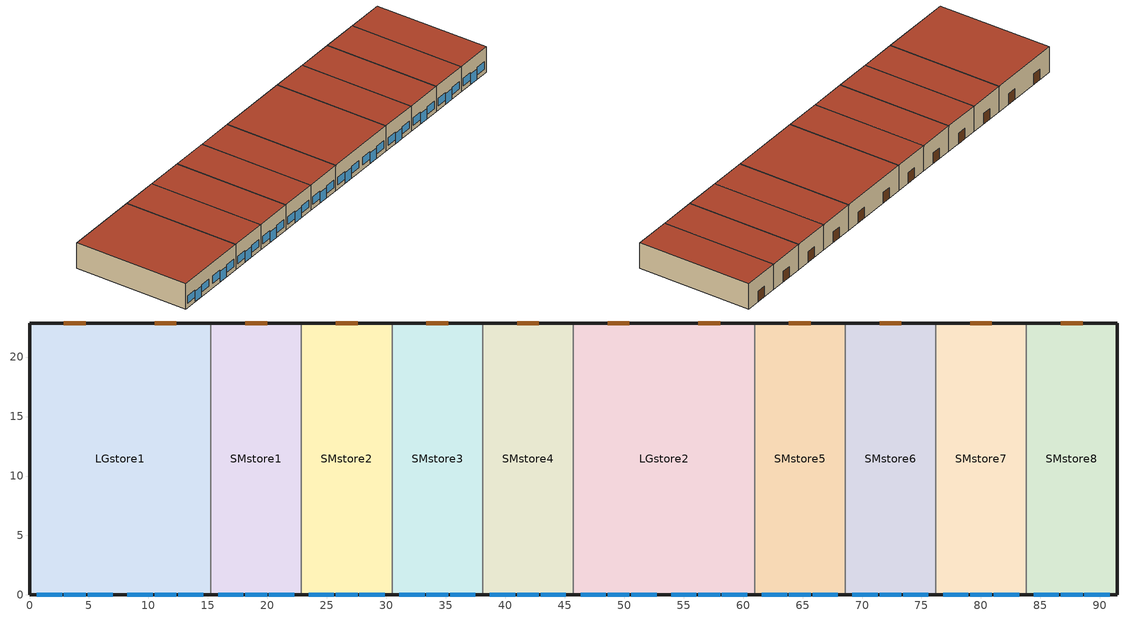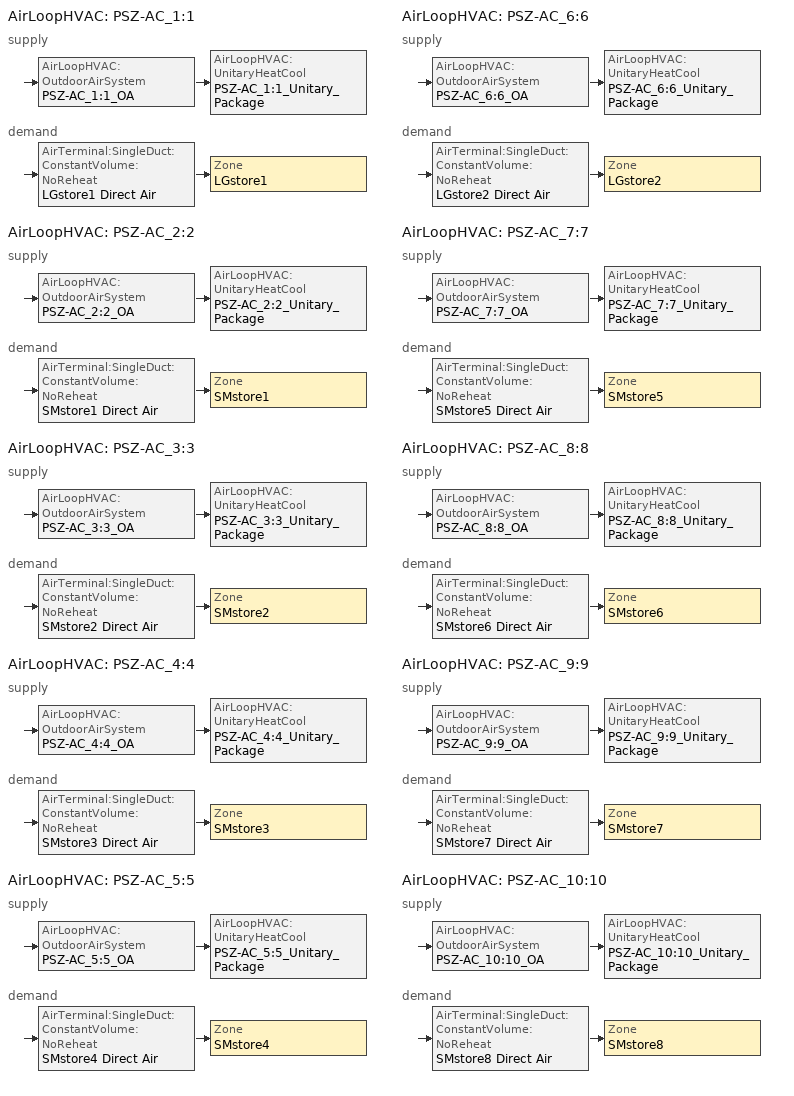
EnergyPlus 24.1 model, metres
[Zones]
LGstore1
 floor ground (ext-slab): 0,22.86 15.24,22.86 15.24,0 0,0 z0
 wall outside (ext-walls): 15.24,22.86 0,22.86 0,0 15.24,0 z0:5.18
 wall to SMstore1 (int-walls): 15.24,0 15.24,22.86 z0:5.18
 window (window_south): 2.9,0 4.73,0 / 10.52,0 12.35,0 z0:2.13; 0.61,0 2.74,0 / 4.88,0 7.01,0 / 8.23,0 10.36,0 / 12.5,0 14.63,0 z0.91:2.43
 door (door): 4.73,22.86 2.9,22.86 / 12.35,22.86 10.52,22.86 z0:2.13
 roof outside (roofs): 15.24,22.86 0,22.86 0,0 15.24,0 z5.18
LGstore2
 floor ground (ext-slab): 45.72,22.86 60.96,22.86 60.96,0 45.72,0 z0
 wall outside (ext-walls): 45.72,0 60.96,0 / 60.96,22.86 45.72,22.86 z0:5.18
 wall to SMstore4 (int-walls): 45.72,22.86 45.72,0 z0:5.18
 wall to SMstore5 (int-walls): 60.96,0 60.96,22.86 z0:5.18
 window (window_south): 48.62,0 50.44,0 / 56.24,0 58.06,0 z0:2.13; 46.33,0 48.46,0 / 50.6,0 52.73,0 / 53.95,0 56.08,0 / 58.22,0 60.35,0 z0.91:2.43
 door (door): 50.44,22.86 48.62,22.86 / 58.06,22.86 56.24,22.86 z0:2.13
 roof outside (roofs): 60.96,22.86 45.72,22.86 45.72,0 60.96,0 z5.18
SMstore1
 floor ground (ext-slab): 15.24,22.86 22.86,22.86 22.86,0 15.24,0 z0
 wall outside (ext-walls): 15.24,0 22.86,0 / 22.86,22.86 15.24,22.86 z0:5.18
 wall to SMstore2 (int-walls): 22.86,0 22.86,22.86 z0:5.18
 window (window_south): 18.14,0 19.97,0 z0:2.13; 15.85,0 17.98,0 / 20.12,0 22.25,0 z0.91:2.43
 door (door): 19.97,22.86 18.14,22.86 z0:2.13
 roof outside (roofs): 22.86,22.86 15.24,22.86 15.24,0 22.86,0 z5.18
SMstore2
 floor ground (ext-slab): 22.86,22.86 30.48,22.86 30.48,0 22.86,0 z0
 wall outside (ext-walls): 22.86,0 30.48,0 / 30.48,22.86 22.86,22.86 z0:5.18
 wall to SMstore3 (int-walls): 30.48,0 30.48,22.86 z0:5.18
 window (window_south): 25.76,0 27.58,0 z0:2.13; 23.47,0 25.6,0 / 27.74,0 29.87,0 z0.91:2.43
 door (door): 27.58,22.86 25.76,22.86 z0:2.13
 roof outside (roofs): 30.48,22.86 22.86,22.86 22.86,0 30.48,0 z5.18
SMstore3
 floor ground (ext-slab): 30.48,22.86 38.1,22.86 38.1,0 30.48,0 z0
 wall outside (ext-walls): 30.48,0 38.1,0 / 38.1,22.86 30.48,22.86 z0:5.18
 wall to SMstore4 (int-walls): 38.1,0 38.1,22.86 z0:5.18
 window (window_south): 33.38,0 35.2,0 z0:2.13; 31.09,0 33.22,0 / 35.36,0 37.49,0 z0.91:2.43
 door (door): 35.2,22.86 33.38,22.86 z0:2.13
 roof outside (roofs): 38.1,22.86 30.48,22.86 30.48,0 38.1,0 z5.18
SMstore4
 floor ground (ext-slab): 38.1,22.86 45.72,22.86 45.72,0 38.1,0 z0
 wall outside (ext-walls): 38.1,0 45.72,0 / 45.72,22.86 38.1,22.86 z0:5.18
 window (window_south): 41,0 42.82,0 z0:2.13; 38.71,0 40.84,0 / 42.98,0 45.11,0 z0.91:2.43
 door (door): 42.82,22.86 41,22.86 z0:2.13
 roof outside (roofs): 45.72,22.86 38.1,22.86 38.1,0 45.72,0 z5.18
SMstore5
 floor ground (ext-slab): 60.96,22.86 68.58,22.86 68.58,0 60.96,0 z0
 wall outside (ext-walls): 60.96,0 68.58,0 / 68.58,22.86 60.96,22.86 z0:5.18
 wall to SMstore6 (int-walls): 68.58,0 68.58,22.86 z0:5.18
 window (window_south): 63.86,0 65.68,0 z0:2.13; 61.57,0 63.7,0 / 65.84,0 67.97,0 z0.91:2.43
 door (door): 65.68,22.86 63.86,22.86 z0:2.13
 roof outside (roofs): 68.58,22.86 60.96,22.86 60.96,0 68.58,0 z5.18
SMstore6
 floor ground (ext-slab): 68.58,22.86 76.2,22.86 76.2,0 68.58,0 z0
 wall outside (ext-walls): 68.58,0 76.2,0 / 76.2,22.86 68.58,22.86 z0:5.18
 wall to SMstore7 (int-walls): 76.2,0 76.2,22.86 z0:5.18
 window (window_south): 71.48,0 73.3,0 z0:2.13; 69.19,0 71.32,0 / 73.46,0 75.59,0 z0.91:2.43
 door (door): 73.3,22.86 71.48,22.86 z0:2.13
 roof outside (roofs): 76.2,22.86 68.58,22.86 68.58,0 76.2,0 z5.18
SMstore7
 floor ground (ext-slab): 76.2,22.86 83.82,22.86 83.82,0 76.2,0 z0
 wall outside (ext-walls): 76.2,0 83.82,0 / 83.82,22.86 76.2,22.86 z0:5.18
 wall to SMstore8 (int-walls): 83.82,0 83.82,22.86 z0:5.18
 window (window_south): 79.1,0 80.92,0 z0:2.13; 76.81,0 78.94,0 / 81.08,0 83.21,0 z0.91:2.43
 door (door): 80.92,22.86 79.1,22.86 z0:2.13
 roof outside (roofs): 83.82,22.86 76.2,22.86 76.2,0 83.82,0 z5.18
SMstore8
 floor ground (ext-slab): 83.82,22.86 91.44,22.86 91.44,0 83.82,0 z0
 wall outside (ext-walls): 83.82,0 91.44,0 91.44,22.86 83.82,22.86 z0:5.18
 window (window_south): 86.72,0 88.54,0 z0:2.13; 84.43,0 86.56,0 / 88.7,0 90.83,0 z0.91:2.43
 door (door): 88.54,22.86 86.72,22.86 z0:2.13
 roof outside (roofs): 91.44,22.86 83.82,22.86 83.82,0 91.44,0 z5.18
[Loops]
AirLoopHVAC 'PSZ-AC_1:1'
 supply: AirLoopHVAC:OutdoorAirSystem 'PSZ-AC_1:1_OA' > AirLoopHVAC:UnitaryHeatCool 'PSZ-AC_1:1_Unitary_Package'
 demand: AirTerminal:SingleDuct:ConstantVolume:NoReheat 'LGstore1 Direct Air' > Zone 'LGstore1'
AirLoopHVAC 'PSZ-AC_2:2'
 supply: AirLoopHVAC:OutdoorAirSystem 'PSZ-AC_2:2_OA' > AirLoopHVAC:UnitaryHeatCool 'PSZ-AC_2:2_Unitary_Package'
 demand: AirTerminal:SingleDuct:ConstantVolume:NoReheat 'SMstore1 Direct Air' > Zone 'SMstore1'
AirLoopHVAC 'PSZ-AC_3:3'
 supply: AirLoopHVAC:OutdoorAirSystem 'PSZ-AC_3:3_OA' > AirLoopHVAC:UnitaryHeatCool 'PSZ-AC_3:3_Unitary_Package'
 demand: AirTerminal:SingleDuct:ConstantVolume:NoReheat 'SMstore2 Direct Air' > Zone 'SMstore2'
AirLoopHVAC 'PSZ-AC_4:4'
 supply: AirLoopHVAC:OutdoorAirSystem 'PSZ-AC_4:4_OA' > AirLoopHVAC:UnitaryHeatCool 'PSZ-AC_4:4_Unitary_Package'
 demand: AirTerminal:SingleDuct:ConstantVolume:NoReheat 'SMstore3 Direct Air' > Zone 'SMstore3'
AirLoopHVAC 'PSZ-AC_5:5'
 supply: AirLoopHVAC:OutdoorAirSystem 'PSZ-AC_5:5_OA' > AirLoopHVAC:UnitaryHeatCool 'PSZ-AC_5:5_Unitary_Package'
 demand: AirTerminal:SingleDuct:ConstantVolume:NoReheat 'SMstore4 Direct Air' > Zone 'SMstore4'
AirLoopHVAC 'PSZ-AC_6:6'
 supply: AirLoopHVAC:OutdoorAirSystem 'PSZ-AC_6:6_OA' > AirLoopHVAC:UnitaryHeatCool 'PSZ-AC_6:6_Unitary_Package'
 demand: AirTerminal:SingleDuct:ConstantVolume:NoReheat 'LGstore2 Direct Air' > Zone 'LGstore2'
AirLoopHVAC 'PSZ-AC_7:7'
 supply: AirLoopHVAC:OutdoorAirSystem 'PSZ-AC_7:7_OA' > AirLoopHVAC:UnitaryHeatCool 'PSZ-AC_7:7_Unitary_Package'
 demand: AirTerminal:SingleDuct:ConstantVolume:NoReheat 'SMstore5 Direct Air' > Zone 'SMstore5'
AirLoopHVAC 'PSZ-AC_8:8'
 supply: AirLoopHVAC:OutdoorAirSystem 'PSZ-AC_8:8_OA' > AirLoopHVAC:UnitaryHeatCool 'PSZ-AC_8:8_Unitary_Package'
 demand: AirTerminal:SingleDuct:ConstantVolume:NoReheat 'SMstore6 Direct Air' > Zone 'SMstore6'
AirLoopHVAC 'PSZ-AC_9:9'
 supply: AirLoopHVAC:OutdoorAirSystem 'PSZ-AC_9:9_OA' > AirLoopHVAC:UnitaryHeatCool 'PSZ-AC_9:9_Unitary_Package'
 demand: AirTerminal:SingleDuct:ConstantVolume:NoReheat 'SMstore7 Direct Air' > Zone 'SMstore7'
AirLoopHVAC 'PSZ-AC_10:10'
 supply: AirLoopHVAC:OutdoorAirSystem 'PSZ-AC_10:10_OA' > AirLoopHVAC:UnitaryHeatCool 'PSZ-AC_10:10_Unitary_Package'
 demand: AirTerminal:SingleDuct:ConstantVolume:NoReheat 'SMstore8 Direct Air' > Zone 'SMstore8'
[Building]
Benchmark Strip Mall New V 1.1_3.1: Loads convergence tolerance value=0.04; Maximum number of warmup days=25; Minimum number of warmup days=6; North axis=0; Solar distribution=FullInteriorAndExterior; Temperature convergence tolerance value=0.2; Terrain=City
[Site:GroundTemperature:BuildingSurface]
19.96, 19.94, 19.99, 20.04, 20.09, 20.17, 20.21, 20.24, 20.23, 20.2, 20.17, 20.12
[Site:Location]
CHICAGO_IL_USA TMY2-94846: Elevation=190; Latitude=41.78; Longitude=-87.75; Time zone=-6
[Site:WaterMainsTemperature]
Annual average outdoor air temperature=9.69; Calculation method=Correlation; Maximum difference in monthly average outdoor air temperatures=28.1
[SizingPeriod:DesignDay] Barometric pressure=99063; Day of month=21; Daylight saving time indicator=No; Humidity condition type=WetBulb; Rain indicator=No; Snow indicator=No; Solar model indicator=ASHRAEClearSky
Name | Daily dry bulb temperature range | Day type | Maximum dry bulb temperature | Month | Sky clearness | Wetbulb or dewpoint at maximum dry bulb | Wind direction | Wind speed
CHICAGO Ann Clg .4% Condns DB=>MWB | 10.7 | SummerDesignDay | 33.2 | 7 | 1 | 23.8 | 230 | 5.3
CHICAGO Ann Htg 99.6% Condns DB | 0 | WinterDesignDay | -20.6 | 1 | 0 | -20.6 | 270 | 4.9
[Construction]
InteriorFurnishings: Std Wood 6inch
door: METAL Door Medium 18Ga_1, AIR, METAL Door Medium 18Ga_2
ext-slab: MAT-CC05 4 HW CONCRETE
ext-walls: MAT-SHEATH, Wall Insulation [6], 1/2IN Gypsum
int-walls: GP01 1/2 GYPSUM, GP01 1/2 GYPSUM
roofs: Roof Membrane, Roof Insulation, Metal Decking
window_south: Theoretical Glass [66]
[Material]
Name | Conductivity | Density | Roughness | Solar absorptance | Specific heat | Thermal absorptance | Thickness | Visible absorptance
1/2IN Gypsum | 0.16 | 784.9 | Smooth | 0.92 | 830 | 0.9 | 0.0127 | 0.92
GP01 1/2 GYPSUM | 0.16 | 800 | Smooth | 0.7 | 1090 | 0.9 | 0.0127 | 0.5
MAT-CC05 4 HW CONCRETE | 1.311 | 2240 | Rough | 0.7 | 836.8 | 0.9 | 0.1016 | 0.7
METAL Door Medium 18Ga_1; METAL Door Medium 18Ga_2 | 45.3149 | 7833.03 | Smooth | 0.5 | 502.08 | 0.8 | 0.0013 | 0.5
Metal Decking | 45.006 | 7680 | MediumSmooth | 0.7 | 418.4 | 0.9 | 0.0015 | 0.3
Roof Insulation | 0.049 | 265 | MediumRough | 0.7 | 836.8 | 0.9 | 0.125 | 0.7
Roof Membrane | 0.16 | 1121.29 | VeryRough | 0.7 | 1460 | 0.9 | 0.0095 | 0.7
Std Wood 6inch | 0.12 | 540 | MediumSmooth | 0.7 | 1210 | 0.9 | 0.15 | 0.7
Wall Insulation [6] | 0.045 | 265 | MediumRough | 0.7 | 836.8 | 0.9 | 0.0678 | 0.7
[Material:NoMass]
Name | Roughness | Solar absorptance | Thermal absorptance | Thermal resistance | Visible absorptance
AIR | Smooth | 0.5 | 0.8 | 0.2515 | 0.5
MAT-SHEATH | Rough | 0.7 | 0.9 | 0.3626 | 0.7
[WindowMaterial:Glazing]
Theoretical Glass [66]: Back side infrared hemispherical emissivity=0.9; Back side solar reflectance at normal incidence=0.5668; Back side visible reflectance at normal incidence=0.455; Conductivity=0.0199; Dirt correction factor for solar and visible transmittance=1; Front side infrared hemispherical emissivity=0.9; Front side solar reflectance at normal incidence=0.5668; Front side visible reflectance at normal incidence=0.455; Infrared transmittance at normal incidence=0; Optical data type=SpectralAverage; Solar diffusing=No; Solar transmittance at normal incidence=0.3832; Thickness=0.003; Visible transmittance at normal incidence=0.495
[AirLoopHVAC] Design supply air flow rate=Autosize
PSZ-AC_1:1; PSZ-AC_2:2; PSZ-AC_3:3; PSZ-AC_4:4; PSZ-AC_5:5; PSZ-AC_6:6; PSZ-AC_7:7; PSZ-AC_8:8; PSZ-AC_9:9; PSZ-AC_10:10
[AirLoopHVAC:UnitaryHeatCool] Availability schedule=ALWAYS_ON; Cooling supply air flow rate=Autosize; Dehumidification control type=None; Fan placement=BlowThrough; Heating supply air flow rate=Autosize; Maximum supply air temperature=Autosize; No load supply air flow rate=Autosize
Name | Controlling zone or thermostat location | Cooling coil | Heating coil | Supply fan
PSZ-AC_1:1_Unitary_Package | LGstore1 | PSZ-AC_1:1_Unitary_Package_CoolCoil | PSZ-AC_1:1_Unitary_Package_HeatCoil | PSZ-AC_1:1_Unitary_Package_fan
PSZ-AC_2:2_Unitary_Package | SMstore1 | PSZ-AC_2:2_Unitary_Package_CoolCoil | PSZ-AC_2:2_Unitary_Package_HeatCoil | PSZ-AC_2:2_Unitary_Package_fan
PSZ-AC_3:3_Unitary_Package | SMstore2 | PSZ-AC_3:3_Unitary_Package_CoolCoil | PSZ-AC_3:3_Unitary_Package_HeatCoil | PSZ-AC_3:3_Unitary_Package_fan
PSZ-AC_4:4_Unitary_Package | SMstore3 | PSZ-AC_4:4_Unitary_Package_CoolCoil | PSZ-AC_4:4_Unitary_Package_HeatCoil | PSZ-AC_4:4_Unitary_Package_fan
PSZ-AC_5:5_Unitary_Package | SMstore4 | PSZ-AC_5:5_Unitary_Package_CoolCoil | PSZ-AC_5:5_Unitary_Package_HeatCoil | PSZ-AC_5:5_Unitary_Package_fan
PSZ-AC_6:6_Unitary_Package | LGstore2 | PSZ-AC_6:6_Unitary_Package_CoolCoil | PSZ-AC_6:6_Unitary_Package_HeatCoil | PSZ-AC_6:6_Unitary_Package_fan
PSZ-AC_7:7_Unitary_Package | SMstore5 | PSZ-AC_7:7_Unitary_Package_CoolCoil | PSZ-AC_7:7_Unitary_Package_HeatCoil | PSZ-AC_7:7_Unitary_Package_fan
PSZ-AC_8:8_Unitary_Package | SMstore6 | PSZ-AC_8:8_Unitary_Package_CoolCoil | PSZ-AC_8:8_Unitary_Package_HeatCoil | PSZ-AC_8:8_Unitary_Package_fan
PSZ-AC_9:9_Unitary_Package | SMstore7 | PSZ-AC_9:9_Unitary_Package_CoolCoil | PSZ-AC_9:9_Unitary_Package_HeatCoil | PSZ-AC_9:9_Unitary_Package_fan
PSZ-AC_10:10_Unitary_Package | SMstore8 | PSZ-AC_10:10_Unitary_Package_CoolCoil | PSZ-AC_10:10_Unitary_Package_HeatCoil | PSZ-AC_10:10_Unitary_Package_fan
[AirTerminal:SingleDuct:ConstantVolume:NoReheat] Availability schedule=ALWAYS_ON; Maximum air flow rate=Autosize
LGstore1 Direct Air; LGstore2 Direct Air; SMstore1 Direct Air; SMstore2 Direct Air; SMstore3 Direct Air; SMstore4 Direct Air; SMstore5 Direct Air; SMstore6 Direct Air; SMstore7 Direct Air; SMstore8 Direct Air
[AvailabilityManager:NightCycle] Applicability schedule=Always_On; Control type=CycleOnAny; Cycling run time=1800; Cycling run time control type=FixedRunTime; Fan schedule=HVACOperationSchd; Thermostat tolerance=1
PSZ-AC_1:1 Availability Manager; PSZ-AC_2:2 Availability Manager; PSZ-AC_3:3 Availability Manager; PSZ-AC_4:4 Availability Manager; PSZ-AC_5:5 Availability Manager; PSZ-AC_6:6 Availability Manager; PSZ-AC_7:7 Availability Manager; PSZ-AC_8:8 Availability Manager; PSZ-AC_9:9 Availability Manager; PSZ-AC_10:10 Availability Manager
[Coil:Cooling:DX:SingleSpeed] 2023 rated evaporator fan power per volume flow rate=934.4; Availability schedule=ALWAYS_ON; Gross rated sensible heat ratio=Autosize; Gross rated total cooling capacity=Autosize; Rated air flow rate=Autosize
Name | Energy input ratio function of flow fraction curve | Energy input ratio function of temperature curve | Gross rated cooling cop | Part load fraction correlation curve | Total cooling capacity function of flow fraction curve | Total cooling capacity function of temperature curve
PSZ-AC_1:1_Unitary_Package_CoolCoil | PSZ-AC_1:1_Unitary_PackagecoolEIRFFF | PSZ-AC_1:1_Unitary_PackagecoolEIRFT | 2.96014 | PSZ-AC_1:1_Unitary_PackagecoolPLR | PSZ-AC_1:1_Unitary_PackagecoolFFF | PSZ-AC_1:1_Unitary_PackagecoolCapFT
PSZ-AC_2:2_Unitary_Package_CoolCoil | PSZ-AC_2:2_Unitary_PackagecoolEIRFFF | PSZ-AC_2:2_Unitary_PackagecoolEIRFT | 3.04924 | PSZ-AC_2:2_Unitary_PackagecoolPLR | PSZ-AC_2:2_Unitary_PackagecoolFFF | PSZ-AC_2:2_Unitary_PackagecoolCapFT
PSZ-AC_3:3_Unitary_Package_CoolCoil | PSZ-AC_3:3_Unitary_PackagecoolEIRFFF | PSZ-AC_3:3_Unitary_PackagecoolEIRFT | 3.04924 | PSZ-AC_3:3_Unitary_PackagecoolPLR | PSZ-AC_3:3_Unitary_PackagecoolFFF | PSZ-AC_3:3_Unitary_PackagecoolCapFT
PSZ-AC_4:4_Unitary_Package_CoolCoil | PSZ-AC_4:4_Unitary_PackagecoolEIRFFF | PSZ-AC_4:4_Unitary_PackagecoolEIRFT | 3.04924 | PSZ-AC_4:4_Unitary_PackagecoolPLR | PSZ-AC_4:4_Unitary_PackagecoolFFF | PSZ-AC_4:4_Unitary_PackagecoolCapFT
PSZ-AC_5:5_Unitary_Package_CoolCoil | PSZ-AC_5:5_Unitary_PackagecoolEIRFFF | PSZ-AC_5:5_Unitary_PackagecoolEIRFT | 3.04924 | PSZ-AC_5:5_Unitary_PackagecoolPLR | PSZ-AC_5:5_Unitary_PackagecoolFFF | PSZ-AC_5:5_Unitary_PackagecoolCapFT
PSZ-AC_6:6_Unitary_Package_CoolCoil | PSZ-AC_6:6_Unitary_PackagecoolEIRFFF | PSZ-AC_6:6_Unitary_PackagecoolEIRFT | 2.96014 | PSZ-AC_6:6_Unitary_PackagecoolPLR | PSZ-AC_6:6_Unitary_PackagecoolFFF | PSZ-AC_6:6_Unitary_PackagecoolCapFT
PSZ-AC_7:7_Unitary_Package_CoolCoil | PSZ-AC_7:7_Unitary_PackagecoolEIRFFF | PSZ-AC_7:7_Unitary_PackagecoolEIRFT | 3.04924 | PSZ-AC_7:7_Unitary_PackagecoolPLR | PSZ-AC_7:7_Unitary_PackagecoolFFF | PSZ-AC_7:7_Unitary_PackagecoolCapFT
PSZ-AC_8:8_Unitary_Package_CoolCoil | PSZ-AC_8:8_Unitary_PackagecoolEIRFFF | PSZ-AC_8:8_Unitary_PackagecoolEIRFT | 3.04924 | PSZ-AC_8:8_Unitary_PackagecoolPLR | PSZ-AC_8:8_Unitary_PackagecoolFFF | PSZ-AC_8:8_Unitary_PackagecoolCapFT
PSZ-AC_9:9_Unitary_Package_CoolCoil | PSZ-AC_9:9_Unitary_PackagecoolEIRFFF | PSZ-AC_9:9_Unitary_PackagecoolEIRFT | 3.04924 | PSZ-AC_9:9_Unitary_PackagecoolPLR | PSZ-AC_9:9_Unitary_PackagecoolFFF | PSZ-AC_9:9_Unitary_PackagecoolCapFT
PSZ-AC_10:10_Unitary_Package_CoolCoil | PSZ-AC_10:10_Unitary_PackagecoolEIRFFF | PSZ-AC_10:10_Unitary_PackagecoolEIRFT | 3.04924 | PSZ-AC_10:10_Unitary_PackagecoolPLR | PSZ-AC_10:10_Unitary_PackagecoolFFF | PSZ-AC_10:10_Unitary_PackagecoolCapFT
[Coil:Heating:Fuel] Availability schedule=ALWAYS_ON; Burner efficiency=0.8; Fuel type=NaturalGas; Nominal capacity=Autosize
PSZ-AC_1:1_Unitary_Package_HeatCoil; PSZ-AC_2:2_Unitary_Package_HeatCoil; PSZ-AC_3:3_Unitary_Package_HeatCoil; PSZ-AC_4:4_Unitary_Package_HeatCoil; PSZ-AC_5:5_Unitary_Package_HeatCoil; PSZ-AC_6:6_Unitary_Package_HeatCoil; PSZ-AC_7:7_Unitary_Package_HeatCoil; PSZ-AC_8:8_Unitary_Package_HeatCoil; PSZ-AC_9:9_Unitary_Package_HeatCoil; PSZ-AC_10:10_Unitary_Package_HeatCoil
[ComponentCost:LineItem]
Name | Cost per each | Item | Line item type | Quantity | Cost per area | Cost per unit of output capacity
ElectricEquipment:LGstore1:MiscPlug | 1 | LGstore1 | General | 1.4981
ElectricEquipment:LGstore2:MiscPlug | 1 | LGstore2 | General | 1.4981
ElectricEquipment:SMstore1:MiscPlug | 1 | SMstore1 | General | 0.749
ElectricEquipment:SMstore2:MiscPlug | 1 | SMstore2 | General | 0.749
ElectricEquipment:SMstore3:MiscPlug | 1 | SMstore3 | General | 0.749
ElectricEquipment:SMstore4:MiscPlug | 1 | SMstore4 | General | 0.749
ElectricEquipment:SMstore5:MiscPlug | 1 | SMstore5 | General | 0.749
ElectricEquipment:SMstore6:MiscPlug | 1 | SMstore6 | General | 0.749
ElectricEquipment:SMstore7:MiscPlug | 1 | SMstore7 | General | 0.749
ElectricEquipment:SMstore8:MiscPlug | 1 | SMstore8 | General | 0.749
Infiltration:LGstore1 | 1 | LGstore1 | General | 0.1905
Infiltration:LGstore2 | 1 | LGstore2 | General | 0.1554
Infiltration:SMstore1 | 1 | SMstore1 | General | 0.0777
Infiltration:SMstore2 | 1 | SMstore2 | General | 0.0777
Infiltration:SMstore3 | 1 | SMstore3 | General | 0.0777
Infiltration:SMstore4 | 1 | SMstore4 | General | 0.0777
Infiltration:SMstore5 | 1 | SMstore5 | General | 0.0777
Infiltration:SMstore6 | 1 | SMstore6 | General | 0.0777
Infiltration:SMstore7 | 1 | SMstore7 | General | 0.0777
Infiltration:SMstore8 | 1 | SMstore8 | General | 0.1128
Interior Furnishings |  | InteriorFurnishings | Construction |  | 1
LIGHTING EQUIP:LGstore1 |  | LGstore1 | Lights |  |  | 1
LIGHTING EQUIP:LGstore2 |  | LGstore2 | Lights |  |  | 1
LIGHTING EQUIP:SMstore1 |  | SMstore1 | Lights |  |  | 1
LIGHTING EQUIP:SMstore2 |  | SMstore2 | Lights |  |  | 1
LIGHTING EQUIP:SMstore3 |  | SMstore3 | Lights |  |  | 1
LIGHTING EQUIP:SMstore4 |  | SMstore4 | Lights |  |  | 1
LIGHTING EQUIP:SMstore5 |  | SMstore5 | Lights |  |  | 1
LIGHTING EQUIP:SMstore6 |  | SMstore6 | Lights |  |  | 1
LIGHTING EQUIP:SMstore7 |  | SMstore7 | Lights |  |  | 1
LIGHTING EQUIP:SMstore8 |  | SMstore8 | Lights |  |  | 1
People:LGstore1 | 1 | LGstore1 | General | 56.2644
People:LGstore2 | 1 | LGstore2 | General | 56.2644
People:SMstore1 | 1 | SMstore1 | General | 28.1322
People:SMstore2 | 1 | SMstore2 | General | 28.1322
People:SMstore3 | 1 | SMstore3 | General | 28.1322
People:SMstore4 | 1 | SMstore4 | General | 28.1322
People:SMstore5 | 1 | SMstore5 | General | 28.1322
People:SMstore6 | 1 | SMstore6 | General | 28.1322
People:SMstore7 | 1 | SMstore7 | General | 28.1322
People:SMstore8 | 1 | SMstore8 | General | 28.1322
door:door |  | door | Construction |  | 1
ext-slab:ext-slab |  | ext-slab | Construction |  | 24.86
ext-walls:ext-walls |  | ext-walls | Construction |  | 40.2596
int-walls:int-walls |  | int-walls | Construction |  | 1
roofs:roofs |  | roofs | Construction |  | 34.3904
south:window_south |  | window_south | Construction |  | 215.97
[Controller:OutdoorAir] Economizer control action type=ModulateFlow; Economizer control type=DifferentialDryBulb; Economizer maximum limit dry bulb temperature=28; Economizer maximum limit enthalpy=64000; Economizer minimum limit dry bulb temperature=0; Lockout type=NoLockout; Maximum outdoor air flow rate=Autosize; Minimum limit type=FixedMinimum; Minimum outdoor air flow rate=Autosize; Minimum outdoor air schedule=MinOA_Sched
PSZ-AC_1:1_OA_Controller; PSZ-AC_2:2_OA_Controller; PSZ-AC_3:3_OA_Controller; PSZ-AC_4:4_OA_Controller; PSZ-AC_5:5_OA_Controller; PSZ-AC_6:6_OA_Controller; PSZ-AC_7:7_OA_Controller; PSZ-AC_8:8_OA_Controller; PSZ-AC_9:9_OA_Controller; PSZ-AC_10:10_OA_Controller
[DesignSpecification:OutdoorAir] Outdoor air flow per zone floor area=0; Outdoor air method=Flow/Zone
Name | Outdoor air flow per zone
SZ DSOA LGstore1; SZ DSOA LGstore2 | 0.5226
SZ DSOA SMstore1; SZ DSOA SMstore2; SZ DSOA SMstore3; SZ DSOA SMstore4; SZ DSOA SMstore5; SZ DSOA SMstore6; SZ DSOA SMstore7; SZ DSOA SMstore8 | 0.2613
[ElectricEquipment] Design level calculation method=EquipmentLevel; End use subcategory=MiscPlug; Fraction latent=0; Fraction lost=0; Fraction radiant=0.5; Schedule=BLDG_EQUIP_SCH
Name | Design level | Zone or zonelist or space or spacelist
LGstore1_MiscPlug_Equip | 1498.06 | LGstore1
LGstore2_MiscPlug_Equip | 1498.06 | LGstore2
SMstore1_MiscPlug_Equip | 749.0308 | SMstore1
SMstore2_MiscPlug_Equip | 749.0308 | SMstore2
SMstore3_MiscPlug_Equip | 749.0308 | SMstore3
SMstore4_MiscPlug_Equip | 749.0308 | SMstore4
SMstore5_MiscPlug_Equip | 749.0308 | SMstore5
SMstore6_MiscPlug_Equip | 749.0308 | SMstore6
SMstore7_MiscPlug_Equip | 749.0308 | SMstore7
SMstore8_MiscPlug_Equip | 749.0308 | SMstore8
[EnergyManagementSystem:Actuator] Actuated component control type=Main Supply Volume Flow Rate; Actuated component type=Sizing:System
Name | Actuated component unique
PSZ_1_MainSupVdotSet | PSZ-AC_1:1
PSZ_2_MainSupVdotSet | PSZ-AC_2:2
PSZ_3_MainSupVdotSet | PSZ-AC_3:3
PSZ_4_MainSupVdotSet | PSZ-AC_4:4
PSZ_5_MainSupVdotSet | PSZ-AC_5:5
PSZ_6_MainSupVdotSet | PSZ-AC_6:6
PSZ_7_MainSupVdotSet | PSZ-AC_7:7
PSZ_8_MainSupVdotSet | PSZ-AC_8:8
PSZ_9_MainSupVdotSet | PSZ-AC_9:9
PSZ_10_MainSupVdotSet | PSZ-AC_10:10
[EnergyManagementSystem:GlobalVariable]
EnergyManagementSystem:GlobalVariable 1: argDiscreteMainVdot
EnergyManagementSystem:GlobalVariable 2: argMainVdot
[EnergyManagementSystem:InternalVariable] Internal data type=Intermediate Air System Main Supply Volume Flow Rate
Name | Internal data index key
PSZ_1_CalcMainSupVdot | PSZ-AC_1:1
PSZ_2_CalcMainSupVdot | PSZ-AC_2:2
PSZ_3_CalcMainSupVdot | PSZ-AC_3:3
PSZ_4_CalcMainSupVdot | PSZ-AC_4:4
PSZ_5_CalcMainSupVdot | PSZ-AC_5:5
PSZ_6_CalcMainSupVdot | PSZ-AC_6:6
PSZ_7_CalcMainSupVdot | PSZ-AC_7:7
PSZ_8_CalcMainSupVdot | PSZ-AC_8:8
PSZ_9_CalcMainSupVdot | PSZ-AC_9:9
PSZ_10_CalcMainSupVdot | PSZ-AC_10:10
[EnergyManagementSystem:Program]
Resize_PSZ_To_Match_Product_Availability: SET argMainVdot = PSZ_1_CalcMainSupVdot; RUN Select_Discrete_Nominal_Air_Flow; SET PSZ_1_MainSupVdotSet = argDiscreteMainVdot; SET argMainVdot = PSZ_2_CalcMainSupVdot; RUN Select_Discrete_Nominal_Air_Flow; SET PSZ_2_MainSupVdotSet = argDiscreteMainVdot; SET argMainVdot = PSZ_3_CalcMainSupVdot; RUN Select_Discrete_Nominal_Air_Flow; SET PSZ_3_MainSupVdotSet = argDiscreteMainVdot; SET argMainVdot = PSZ_4_CalcMainSupVdot; RUN Select_Discrete_Nominal_Air_Flow; SET PSZ_4_MainSupVdotSet = argDiscreteMainVdot; SET argMainVdot = PSZ_5_CalcMainSupVdot; RUN Select_Discrete_Nominal_Air_Flow; SET PSZ_5_MainSupVdotSet = argDiscreteMainVdot; SET argMainVdot = PSZ_6_CalcMainSupVdot; RUN Select_Discrete_Nominal_Air_Flow; SET PSZ_6_MainSupVdotSet = argDiscreteMainVdot; SET argMainVdot = PSZ_7_CalcMainSupVdot; RUN Select_Discrete_Nominal_Air_Flow; SET PSZ_7_MainSupVdotSet = argDiscreteMainVdot; SET argMainVdot = PSZ_8_CalcMainSupVdot; RUN Select_Discrete_Nominal_Air_Flow; SET PSZ_8_MainSupVdotSet = argDiscreteMainVdot; SET argMainVdot = PSZ_9_CalcMainSupVdot; RUN Select_Discrete_Nominal_Air_Flow; SET PSZ_9_MainSupVdotSet = argDiscreteMainVdot; SET argMainVdot = PSZ_10_CalcMainSupVdot; RUN Select_Discrete_Nominal_Air_Flow; SET PSZ_10_MainSupVdotSet = argDiscreteMainVdot
[EnergyManagementSystem:ProgramCallingManager]
Apply Discrete Package Sizes to Air System Sizing: EndOfSystemSizing; Resize_PSZ_To_Match_Product_Availability
[EnergyManagementSystem:Subroutine]
Select_Discrete_Nominal_Air_Flow: IF (argMainVdot <= 0.56628); SET argDiscreteMainVdot = 0.56628; ELSEIF (argMainVdot > 0.56628) && (argMainVdot <= 0.75504); SET argDiscreteMainVdot = 0.75504; ELSEIF (argMainVdot > 0.75504) && (argMainVdot <= 0.9438 ); SET argDiscreteMainVdot = 0.9438; ELSEIF (argMainVdot > 0.9438) && (argMainVdot <= 1.13256 ); SET argDiscreteMainVdot = 1.13256; ELSEIF (argMainVdot > 1.13256) && (argMainVdot <= 1.4157 ); SET argDiscreteMainVdot = 1.4157; ELSEIF (argMainVdot > 1.4157) && (argMainVdot <= 1.60446 ); SET argDiscreteMainVdot = 1.60446; ELSEIF (argMainVdot > 1.60446) && (argMainVdot <= 1.8879 ); SET argDiscreteMainVdot = 1.8879; ELSEIF (argMainVdot > 1.8879); set dummy = @SevereWarnEP 666.0; ENDIF
[Exterior:Lights]
Exterior Facade Lighting: Control option=AstronomicalClock; Design level=3749.95; End use subcategory=Exterior Facade Lighting; Schedule=ALWAYS_ON
[Fan:OnOff] Availability schedule=HVACOperationSchd; End use subcategory=Unitary Fans; Fan total efficiency=0.254; Maximum flow rate=Autosize; Motor efficiency=0.9; Motor in airstream fraction=1; Pressure rise=330
PSZ-AC_1:1_Unitary_Package_fan; PSZ-AC_2:2_Unitary_Package_fan; PSZ-AC_3:3_Unitary_Package_fan; PSZ-AC_4:4_Unitary_Package_fan; PSZ-AC_5:5_Unitary_Package_fan; PSZ-AC_6:6_Unitary_Package_fan; PSZ-AC_7:7_Unitary_Package_fan; PSZ-AC_8:8_Unitary_Package_fan; PSZ-AC_9:9_Unitary_Package_fan; PSZ-AC_10:10_Unitary_Package_fan
[InternalMass] Construction=InteriorFurnishings
Name | Zone or zonelist | Surface area
LGstore1_InternalMass_1 | LGstore1 | 696.7728
LGstore2_InternalMass_1 | LGstore2 | 696.7728
SMstore1_InternalMass_1 | SMstore1 | 348.3864
SMstore2_InternalMass_1 | SMstore2 | 348.3864
SMstore3_InternalMass_1 | SMstore3 | 348.3864
SMstore4_InternalMass_1 | SMstore4 | 348.3864
SMstore5_InternalMass_1 | SMstore5 | 348.3864
SMstore6_InternalMass_1 | SMstore6 | 348.3864
SMstore7_InternalMass_1 | SMstore7 | 348.3864
SMstore8_InternalMass_1 | SMstore8 | 348.3864
[Lights] Design level calculation method=LightingLevel; End use subcategory=General; Fraction radiant=0.7; Fraction replaceable=1; Fraction visible=0.2; Return air fraction=0; Return air fraction calculated from plenum temperature=No; Schedule=BLDG_LIGHT_SCH
Name | Lighting level | Zone or zonelist or space or spacelist
LGstore1_Lights | 8357.79 | LGstore1
LGstore2_Lights | 4797.28 | LGstore2
SMstore1_Lights | 4178.89 | SMstore1
SMstore2_Lights | 3185.99 | SMstore2
SMstore3_Lights | 3185.99 | SMstore3
SMstore4_Lights | 3185.99 | SMstore4
SMstore5_Lights | 2398.64 | SMstore5
SMstore6_Lights | 2398.64 | SMstore6
SMstore7_Lights | 2398.64 | SMstore7
SMstore8_Lights | 2398.64 | SMstore8
[People] Activity level schedule=ACTIVITY_SCH; Air velocity schedule=AIR_VELO_SCH; Carbon dioxide generation rate=3.82e-08; Clothing insulation calculation method=ClothingInsulationSchedule; Clothing insulation schedule=CLOTHING_SCH; Enable ashrae 55 comfort warnings=No; Fraction radiant=0.3; Mean radiant temperature calculation type=EnclosureAveraged; Number of people calculation method=People; Number of people schedule=BLDG_OCC_SCH; Sensible heat fraction=Autocalculate; Thermal comfort model 1 type=Fanger; Work efficiency schedule=WORK_EFF_SCH
Name | Number of people | Zone or zonelist or space or spacelist
LGstore1 | 56.2644 | LGstore1
LGstore2 | 56.2644 | LGstore2
SMstore1 | 28.1322 | SMstore1
SMstore2 | 28.1322 | SMstore2
SMstore3 | 28.1322 | SMstore3
SMstore4 | 28.1322 | SMstore4
SMstore5 | 28.1322 | SMstore5
SMstore6 | 28.1322 | SMstore6
SMstore7 | 28.1322 | SMstore7
SMstore8 | 28.1322 | SMstore8
[SetpointManager:MixedAir] Control variable=Temperature
Name | Setpoint node or nodelist
PSZ-AC_1:1_OAMixed Air Temp Manager | PSZ-AC_1:1_OA-PSZ-AC_1:1_Unitary_PackageNode
PSZ-AC_2:2_OAMixed Air Temp Manager | PSZ-AC_2:2_OA-PSZ-AC_2:2_Unitary_PackageNode
PSZ-AC_3:3_OAMixed Air Temp Manager | PSZ-AC_3:3_OA-PSZ-AC_3:3_Unitary_PackageNode
PSZ-AC_4:4_OAMixed Air Temp Manager | PSZ-AC_4:4_OA-PSZ-AC_4:4_Unitary_PackageNode
PSZ-AC_5:5_OAMixed Air Temp Manager | PSZ-AC_5:5_OA-PSZ-AC_5:5_Unitary_PackageNode
PSZ-AC_6:6_OAMixed Air Temp Manager | PSZ-AC_6:6_OA-PSZ-AC_6:6_Unitary_PackageNode
PSZ-AC_7:7_OAMixed Air Temp Manager | PSZ-AC_7:7_OA-PSZ-AC_7:7_Unitary_PackageNode
PSZ-AC_8:8_OAMixed Air Temp Manager | PSZ-AC_8:8_OA-PSZ-AC_8:8_Unitary_PackageNode
PSZ-AC_9:9_OAMixed Air Temp Manager | PSZ-AC_9:9_OA-PSZ-AC_9:9_Unitary_PackageNode
PSZ-AC_10:10_OAMixed Air Temp Manager | PSZ-AC_10:10_OA-PSZ-AC_10:10_Unitary_PackageNode
[SetpointManager:SingleZone:Reheat] Control variable=Temperature; Maximum supply air temperature=50; Minimum supply air temperature=10
Name | Control zone | Setpoint node or nodelist
SupAirTemp MngrLGstore1 | LGstore1 | PSZ-AC_1:1 Supply Equipment Outlet Node
SupAirTemp MngrLGstore2 | LGstore2 | PSZ-AC_6:6 Supply Equipment Outlet Node
SupAirTemp MngrSMstore1 | SMstore1 | PSZ-AC_2:2 Supply Equipment Outlet Node
SupAirTemp MngrSMstore2 | SMstore2 | PSZ-AC_3:3 Supply Equipment Outlet Node
SupAirTemp MngrSMstore3 | SMstore3 | PSZ-AC_4:4 Supply Equipment Outlet Node
SupAirTemp MngrSMstore4 | SMstore4 | PSZ-AC_5:5 Supply Equipment Outlet Node
SupAirTemp MngrSMstore5 | SMstore5 | PSZ-AC_7:7 Supply Equipment Outlet Node
SupAirTemp MngrSMstore6 | SMstore6 | PSZ-AC_8:8 Supply Equipment Outlet Node
SupAirTemp MngrSMstore7 | SMstore7 | PSZ-AC_9:9 Supply Equipment Outlet Node
SupAirTemp MngrSMstore8 | SMstore8 | PSZ-AC_10:10 Supply Equipment Outlet Node
[Sizing:System] 100 outdoor air in cooling=No; 100 outdoor air in heating=No; Central cooling capacity control method=VAV; Central cooling design supply air humidity ratio=0.0085; Central cooling design supply air temperature=12.8; Central heating design supply air humidity ratio=0.008; Central heating design supply air temperature=40; Central heating maximum system air flow ratio=1; Cooling design capacity=Autosize; Cooling design capacity method=CoolingDesignCapacity; Cooling supply air flow rate=0; Cooling supply air flow rate method=DesignDay; Design outdoor air flow rate=Autosize; Heating design capacity=Autosize; Heating design capacity method=HeatingDesignCapacity; Heating supply air flow rate=0; Heating supply air flow rate method=DesignDay; Precool design humidity ratio=0.008; Precool design temperature=12.8; Preheat design humidity ratio=0.008; Preheat design temperature=7; Type of load to size on=Sensible; Type of zone sum to use=NonCoincident; Zone maximum outdoor air fraction=1
PSZ-AC_1:1; PSZ-AC_2:2; PSZ-AC_3:3; PSZ-AC_4:4; PSZ-AC_5:5; PSZ-AC_6:6; PSZ-AC_7:7; PSZ-AC_8:8; PSZ-AC_9:9; PSZ-AC_10:10
[Sizing:Zone] Account for dedicated outdoor air system=No; Cooling design air flow method=DesignDayWithLimit; Cooling minimum air flow=0; Cooling minimum air flow fraction=0; Dedicated outdoor air high setpoint temperature for design=Autosize; Dedicated outdoor air low setpoint temperature for design=Autosize; Dedicated outdoor air system control strategy=NeutralSupplyAir; Heating design air flow method=DesignDay; Heating design air flow rate=0; Zone cooling design supply air humidity ratio=0.0085; Zone cooling design supply air temperature=14; Zone cooling design supply air temperature input method=SupplyAirTemperature; Zone cooling sizing factor=0; Zone heating design supply air humidity ratio=0.008; Zone heating design supply air temperature=40; Zone heating design supply air temperature input method=SupplyAirTemperature; Zone heating sizing factor=0
Name | Design specification outdoor air object
LGstore1 | SZ DSOA LGstore1
SMstore1 | SZ DSOA SMstore1
SMstore2 | SZ DSOA SMstore2
SMstore3 | SZ DSOA SMstore3
SMstore4 | SZ DSOA SMstore4
LGstore2 | SZ DSOA LGstore2
SMstore5 | SZ DSOA SMstore5
SMstore6 | SZ DSOA SMstore6
SMstore7 | SZ DSOA SMstore7
SMstore8 | SZ DSOA SMstore8
[ThermostatSetpoint:DualSetpoint] Cooling setpoint temperature schedule=ClgSetP_Sch; Heating setpoint temperature schedule=HtgSetP_Sch
LGstore1 DualSPSched; LGstore2 DualSPSched; SMstore1 DualSPSched; SMstore2 DualSPSched; SMstore3 DualSPSched; SMstore4 DualSPSched; SMstore5 DualSPSched; SMstore6 DualSPSched; SMstore7 DualSPSched; SMstore8 DualSPSched
[UtilityCost:Charge:Block] Category variable=EnergyCharges; Season=Annual; Source variable=totalEnergy
Name | Block 1 cost per unit value or variable | Block 2 cost per unit value or variable | Block 3 cost per unit value or variable | Block 4 cost per unit value or variable | Block size 1 value or variable | Block size 2 value or variable | Block size 3 value or variable | Block size 4 value or variable | Tariff | Utility cost charge block | Block size multiplier value or variable
UtilityCost:Charge:Block 1 | 0.108222 | 0.087021 | 0.07842 | 0.05832 | 300 | 700 | 1500 | remaining | PSI_LLF_LowLoadFactorService | AnnualEnergyCharge
UtilityCost:Charge:Block 2 | 0 | 0.051773 | 0.046965 |  | 190 | 110 | remaining |  | PSI_LLF_LowLoadFactorService | AnnualDemandBaseCharge | TotalDemand
UtilityCost:Charge:Block 3 | 0.082409 | 0.072873 | 0.061696 | 0.041179 | 300 | 700 | 1500 | remaining | PSI_CS_CommercialElectricService | AnnualEnergyCharge
[UtilityCost:Charge:Simple] Season=Annual
Name | Category variable | Cost per unit value or variable | Source variable | Tariff | Utility cost charge simple
UtilityCost:Charge:Simple 1 | EnergyCharges | 0.002028 | totalEnergy | PSI_LLF_LowLoadFactorService | FuelCostAdjustEnergyCharge
UtilityCost:Charge:Simple 2 | EnergyCharges | 0.000536 | totalEnergy | PSI_LLF_LowLoadFactorService | QualPollutionControlAdjustEnergyCharge
UtilityCost:Charge:Simple 3 | EnergyCharges | 0.001127 | totalEnergy | PSI_LLF_LowLoadFactorService | SoxNoxRiderAdjustEnergyCharge
UtilityCost:Charge:Simple 4 | EnergyCharges | -0.00037 | totalEnergy | PSI_LLF_LowLoadFactorService | DSMRiderAdjustEnergyCharge
UtilityCost:Charge:Simple 5 | EnergyCharges | -3.1e-05 | totalEnergy | PSI_LLF_LowLoadFactorService | PurchPowerTrackerAdjustEnergyCharge
UtilityCost:Charge:Simple 6 | EnergyCharges | -0.000216 | totalEnergy | PSI_LLF_LowLoadFactorService | MidwestISOAdjustEnergyCharge
UtilityCost:Charge:Simple 7 | EnergyCharges | 0.000833 | totalEnergy | PSI_LLF_LowLoadFactorService | CleanCoalRiderEnergyCharge
UtilityCost:Charge:Simple 8 | Taxes | 0.08 | SubTotal | PSI_LLF_LowLoadFactorService | TaxofeightPercent
UtilityCost:Charge:Simple 9 | EnergyCharges | 0.002028 | totalEnergy | PSI_CS_CommercialElectricService | FuelCostAdjustEnergyCharge
UtilityCost:Charge:Simple 10 | EnergyCharges | 0.000536 | totalEnergy | PSI_CS_CommercialElectricService | QualPollutionControlAdjustEnergyCharge
UtilityCost:Charge:Simple 11 | EnergyCharges | 0.001127 | totalEnergy | PSI_CS_CommercialElectricService | SoxNoxRiderAdjustEnergyCharge
UtilityCost:Charge:Simple 12 | EnergyCharges | 2.1e-05 | totalEnergy | PSI_CS_CommercialElectricService | DSMRiderAdjustEnergyCharge
UtilityCost:Charge:Simple 13 | EnergyCharges | 3.4e-05 | totalEnergy | PSI_CS_CommercialElectricService | PurchPowerTrackerAdjustEnergyCharge
UtilityCost:Charge:Simple 14 | EnergyCharges | -0.000203 | totalEnergy | PSI_CS_CommercialElectricService | MidwestISOAdjustEnergyCharge
UtilityCost:Charge:Simple 15 | EnergyCharges | 0.000807 | totalEnergy | PSI_CS_CommercialElectricService | CleanCoalRiderEnergyCharge
UtilityCost:Charge:Simple 16 | Taxes | 0.08 | SubTotal | PSI_CS_CommercialElectricService | TaxofeightPercent
UtilityCost:Charge:Simple 17 | EnergyCharges | IN_MonthlyGasRates | totalEnergy | IN_EIAMonthlyRateGas | MonthlyRateGasCharge
UtilityCost:Charge:Simple 18 | Taxes | 0.08 | SubTotal | IN_EIAMonthlyRateGas | TaxofEightPercent
[UtilityCost:Qualify] Season=Annual; Threshold test=Count; Threshold value or variable=75; Variable=TotalDemand
Name | Number of months | Qualify type | Tariff | Utility cost qualify
UtilityCost:Qualify 1 | 12 | Minimum | PSI_LLF_LowLoadFactorService | MinDemand75kw
UtilityCost:Qualify 2 | 1 | Maximum | PSI_CS_CommercialElectricService | MaxDemand75kw
[UtilityCost:Tariff]
Name | Conversion factor choice | Group | Monthly charge or variable | Output meter | Demand window length
IN_EIAMonthlyRateGas | MCF | Comm Gas | 0 | NaturalGas:Facility
PSI_CS_CommercialElectricService | kWh | Comm Elect | 9.4 | Electricity:Facility
PSI_LLF_LowLoadFactorService | kWh | Comm Elect | 15 | Electricity:Facility | HalfHour
[UtilityCost:Variable]
IN_MonthlyGasRates: January value=8.22; February value=7.51; March value=8.97; April value=9.01; May value=9.16; June value=10.44; July value=10.32; August value=10.13; September value=9.2; October value=8.18; November value=7.83; December value=7.63; Tariff=IN_EIAMonthlyRateGas; Variable type=Currency
[Zone] Ceiling height=-9999; Floor area=Autocalculate; Multiplier=1; Part of total floor area=Yes; Type=1
Name | Volume
LGstore1; LGstore2 | 1805.2
SMstore1; SMstore2; SMstore3; SMstore4; SMstore5; SMstore6; SMstore7; SMstore8 | 902.6
[ZoneControl:Thermostat] Control type schedule=Dual Zone Control Type Sched
Name | Zone or zonelist | Control 1
LGstore1 Thermostat | LGstore1 | LGstore1 DualSPSched
LGstore2 Thermostat | LGstore2 | LGstore2 DualSPSched
SMstore1 Thermostat | SMstore1 | SMstore1 DualSPSched
SMstore2 Thermostat | SMstore2 | SMstore2 DualSPSched
SMstore3 Thermostat | SMstore3 | SMstore3 DualSPSched
SMstore4 Thermostat | SMstore4 | SMstore4 DualSPSched
SMstore5 Thermostat | SMstore5 | SMstore5 DualSPSched
SMstore6 Thermostat | SMstore6 | SMstore6 DualSPSched
SMstore7 Thermostat | SMstore7 | SMstore7 DualSPSched
SMstore8 Thermostat | SMstore8 | SMstore8 DualSPSched
[Zone equipment]
LGstore1: LGstore1 Direct Air
LGstore2: LGstore2 Direct Air
SMstore1: SMstore1 Direct Air
SMstore2: SMstore2 Direct Air
SMstore3: SMstore3 Direct Air
SMstore4: SMstore4 Direct Air
SMstore5: SMstore5 Direct Air
SMstore6: SMstore6 Direct Air
SMstore7: SMstore7 Direct Air
SMstore8: SMstore8 Direct Air
[ZoneInfiltration:DesignFlowRate] Constant term coefficient=1; Design flow rate calculation method=Flow/Zone; Schedule=INFIL_HALF_ON_SCH; Temperature term coefficient=0; Velocity squared term coefficient=0; Velocity term coefficient=0
Name | Design flow rate | Zone or zonelist or space or spacelist
LGstore1_Infiltration | 0.1905 | LGstore1
LGstore2_Infiltration | 0.1554 | LGstore2
SMstore1_Infiltration | 0.0777 | SMstore1
SMstore2_Infiltration | 0.0777 | SMstore2
SMstore3_Infiltration | 0.0777 | SMstore3
SMstore4_Infiltration | 0.0777 | SMstore4
SMstore5_Infiltration | 0.0777 | SMstore5
SMstore6_Infiltration | 0.0777 | SMstore6
SMstore7_Infiltration | 0.0777 | SMstore7
SMstore8_Infiltration | 0.1128 | SMstore8
[Curve:Biquadratic] Input unit type for x=Temperature; Input unit type for y=Temperature; Maximum value of x=23.88889; Maximum value of y=46.11111; Minimum value of x=12.77778; Minimum value of y=18; Output unit type=Dimensionless
Name | Coefficient1 constant | Coefficient2 x | Coefficient3 x 2 | Coefficient4 y | Coefficient5 y 2 | Coefficient6 x y
PSZ-AC_1:1_Unitary_PackagecoolCapFT; PSZ-AC_2:2_Unitary_PackagecoolCapFT; PSZ-AC_3:3_Unitary_PackagecoolCapFT; PSZ-AC_4:4_Unitary_PackagecoolCapFT; PSZ-AC_5:5_Unitary_PackagecoolCapFT; PSZ-AC_6:6_Unitary_PackagecoolCapFT; PSZ-AC_7:7_Unitary_PackagecoolCapFT; PSZ-AC_8:8_Unitary_PackagecoolCapFT; PSZ-AC_9:9_Unitary_PackagecoolCapFT; PSZ-AC_10:10_Unitary_PackagecoolCapFT | 0.766956 | 0.0107756 | -4.14703e-05 | 0.00134961 | -0.000261144 | 0.000457488
PSZ-AC_1:1_Unitary_PackagecoolEIRFT; PSZ-AC_2:2_Unitary_PackagecoolEIRFT; PSZ-AC_3:3_Unitary_PackagecoolEIRFT; PSZ-AC_4:4_Unitary_PackagecoolEIRFT; PSZ-AC_5:5_Unitary_PackagecoolEIRFT; PSZ-AC_6:6_Unitary_PackagecoolEIRFT; PSZ-AC_7:7_Unitary_PackagecoolEIRFT; PSZ-AC_8:8_Unitary_PackagecoolEIRFT; PSZ-AC_9:9_Unitary_PackagecoolEIRFT; PSZ-AC_10:10_Unitary_PackagecoolEIRFT | 0.297145 | 0.0430933 | -0.000748766 | 0.00597727 | 0.000482112 | -0.000956448
[Curve:Quadratic]
Name | Maximum value of x | Minimum value of x | Coefficient1 constant | Coefficient2 x | Coefficient3 x 2
PSZ-AC_1:1_Unitary_PackagecoolEIRFFF; PSZ-AC_2:2_Unitary_PackagecoolEIRFFF; PSZ-AC_3:3_Unitary_PackagecoolEIRFFF; PSZ-AC_4:4_Unitary_PackagecoolEIRFFF; PSZ-AC_5:5_Unitary_PackagecoolEIRFFF; PSZ-AC_6:6_Unitary_PackagecoolEIRFFF; PSZ-AC_7:7_Unitary_PackagecoolEIRFFF; PSZ-AC_8:8_Unitary_PackagecoolEIRFFF; PSZ-AC_9:9_Unitary_PackagecoolEIRFFF; PSZ-AC_10:10_Unitary_PackagecoolEIRFFF | 1.5 | 0.5 | 1.156 | -0.1816 | 0.0256
PSZ-AC_1:1_Unitary_PackagecoolFFF; PSZ-AC_2:2_Unitary_PackagecoolFFF; PSZ-AC_3:3_Unitary_PackagecoolFFF; PSZ-AC_4:4_Unitary_PackagecoolFFF; PSZ-AC_5:5_Unitary_PackagecoolFFF; PSZ-AC_6:6_Unitary_PackagecoolFFF; PSZ-AC_7:7_Unitary_PackagecoolFFF; PSZ-AC_8:8_Unitary_PackagecoolFFF; PSZ-AC_9:9_Unitary_PackagecoolFFF; PSZ-AC_10:10_Unitary_PackagecoolFFF | 1.5 | 0.5 | 0.8 | 0.2 | 0
PSZ-AC_1:1_Unitary_PackagecoolPLR; PSZ-AC_2:2_Unitary_PackagecoolPLR; PSZ-AC_3:3_Unitary_PackagecoolPLR; PSZ-AC_4:4_Unitary_PackagecoolPLR; PSZ-AC_5:5_Unitary_PackagecoolPLR; PSZ-AC_6:6_Unitary_PackagecoolPLR; PSZ-AC_7:7_Unitary_PackagecoolPLR; PSZ-AC_8:8_Unitary_PackagecoolPLR; PSZ-AC_9:9_Unitary_PackagecoolPLR; PSZ-AC_10:10_Unitary_PackagecoolPLR | 1 | 0 | 0.75 | 0.25 | 0
[Schedule:Compact]
ACTIVITY_SCH: Through: 12/31, For: AllDays, Until: 24:00, 120
AIR_VELO_SCH: Through: 12/31, For: AllDays, Until: 24:00, 0.2
ALWAYS_ON; MinOA_Sched: Through: 12/31, For: AllDays, Until: 24:00, 1
BLDG_EQUIP_SCH: Through: 12/31, For: Weekdays, Until: 07:00, 0.2, Until: 08:00, 0.4, Until: 09:00, 0.7, Until: 18:00, 0.9, Until: 20:00, 0.8, Until: 21:00, 0.7, Until: 22:00, 0.4, Until: 24:00, 0.2, For: Saturday, Until: 07:00, 0.15, Until: 08:00, 0.3, Until: 09:00, 0.5, Until: 10:00, 0.8, Until: 18:00, 0.9, Until: 19:00, 0.7, Until: 21:00, 0.5, Until: 22:00, 0.3, Until: 24:00, 0.15, For: SummerDesignDay, Until: 24:00, 1, For: WinterDesignDay, Until: 24:00, 0, For: Sunday Holidays AllOtherDays, Until: 08:00, 0.15, Until: 10:00, 0.3, Until: 12:00, 0.6, Until: 17:00, 0.8, Until: 18:00, 0.6, Until: 19:00, 0.4, Until: 24:00, 0.15
BLDG_LIGHT_SCH: Through: 12/31, For: Weekdays, Until: 07:00, 0.05, Until: 08:00, 0.2, Until: 09:00, 0.5, Until: 18:00, 0.9, Until: 20:00, 0.6, Until: 21:00, 0.5, Until: 22:00, 0.2, Until: 24:00, 0.05, For: Saturday, Until: 07:00, 0.05, Until: 08:00, 0.1, Until: 09:00, 0.3, Until: 10:00, 0.6, Until: 18:00, 0.9, Until: 19:00, 0.5, Until: 21:00, 0.3, Until: 22:00, 0.1, Until: 24:00, 0.05, For: SummerDesignDay, Until: 24:00, 1, For: WinterDesignDay, Until: 24:00, 0, For: Sunday Holidays AllOtherDays, Until: 08:00, 0.05, Until: 10:00, 0.1, Until: 12:00, 0.4, Until: 17:00, 0.6, Until: 18:00, 0.4, Until: 19:00, 0.2, Until: 24:00, 0.05
BLDG_OCC_SCH: Through: 12/31, For: Weekdays, Until: 07:00, 0, Until: 08:00, 0.1, Until: 09:00, 0.2, Until: 11:00, 0.5, Until: 15:00, 0.7, Until: 16:00, 0.8, Until: 17:00, 0.7, Until: 19:00, 0.5, Until: 21:00, 0.3, Until: 24:00, 0, For: SummerDesignDay, Until: 24:00, 1, For: Saturday, Until: 07:00, 0, Until: 08:00, 0.1, Until: 09:00, 0.2, Until: 10:00, 0.5, Until: 11:00, 0.6, Until: 17:00, 0.8, Until: 18:00, 0.6, Until: 21:00, 0.2, Until: 22:00, 0.1, Until: 24:00, 0, For: WinterDesignDay, Until: 24:00, 0, For: Sunday Holidays AllOtherDays, Until: 09:00, 0, Until: 10:00, 0.1, Until: 12:00, 0.2, Until: 17:00, 0.4, Until: 18:00, 0.2, Until: 19:00, 0.1, Until: 24:00, 0
CLGSETP_SCH: Through: 12/31, For: Weekdays SummerDesignDay, Until: 06:00, 30, Until: 21:00, 24, Until: 24:00, 30, For: Saturday, Until: 06:00, 30, Until: 22:00, 24, Until: 24:00, 30, For WinterDesignDay, Until: 24:00, 30, For: Sunday Holidays AllOtherDays, Until: 8:00, 30, Until: 19:00, 24, Until: 24:00, 30
CLOTHING_SCH: Through: 04/30, For: AllDays, Until: 24:00, 1, Through: 09/30, For: AllDays, Until: 24:00, 0.5, Through: 12/31, For: AllDays, Until: 24:00, 1
Dual Zone Control Type Sched: Through: 12/31, For: AllDays, Until: 24:00, 4
HTGSETP_SCH: Through: 12/31, For: Weekdays, Until: 06:00, 15.6, Until: 21:00, 21, Until: 24:00, 15.6, For SummerDesignDay, Until: 24:00, 15.6, For WinterDesignDay, Until: 24:00, 21, For: Saturday, Until: 06:00, 15.6, Until: 22:00, 21, Until: 24:00, 15.6, For: Sunday Holidays AllOtherDays, Until:  8:00, 15.6, Until: 19:00, 21, Until: 24:00, 15.6
HVACOperationSchd: Through: 12/31, For: Weekdays SummerDesignDay, Until: 06:00, 0, Until: 21:00, 1, Until: 24:00, 0, For: Saturday WinterDesignDay, Until: 06:00, 0, Until: 22:00, 1, Until: 24:00, 0, For: Sunday Holidays AllOtherDays, Until: 08:00, 0, Until: 19:00, 1, Until: 24:00, 0
INFIL_HALF_ON_SCH: Through: 12/31, For: Weekdays SummerDesignDay, Until: 06:00, 1, Until: 21:00, 0.5, Until: 24:00, 1, For: Saturday, Until: 06:00, 1, Until: 22:00, 0.5, Until: 24:00, 1, For: WinterDesignDay, Until: 24:00, 1, For: Sunday Holidays AllOtherDays, Until: 08:00, 1, Until: 17:00, 0.5, Until: 24:00, 1
WORK_EFF_SCH: Through: 12/31, For: AllDays, Until: 24:00, 0
